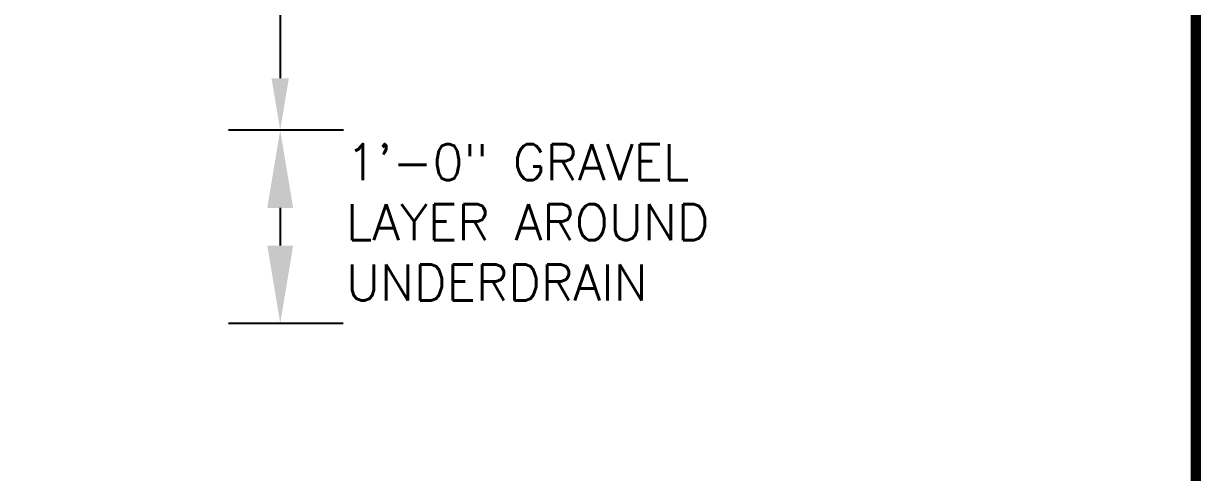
# Model space of a CAD drawing. Header units: feet. Extents: x 0 to 10.5, y 0 to 7.5.
# Drawn here: x 8.237 to 10.511, y 2.086 to 2.952 of the extents above; entities that cross this region are included whole.
import ezdxf

# ---------------------------------------------------------------- set-up
doc = ezdxf.new("R2010")
doc.units = ezdxf.units.FT
doc.header["$MEASUREMENT"] = 0
doc.header["$PDMODE"] = 66
doc.layers.get('DEFPOINTS').update_dxf_attribs({"linetype": 'CONTINUOUS'})
doc.layers.add('MECK-DETAIL', color=7, linetype='CONTINUOUS')
doc.styles.add('ROMANS', font='romans.shx', dxfattribs={"height": 0.1})
doc.dimstyles.get("Standard").update_dxf_attribs({"dimtxt": 0.18, "dimasz": 0.15, "dimexe": 0.1, "dimexo": 0.05, "dimgap": 0.03, "dimtad": 0, "dimtih": 1, "dimtoh": 1, "dimdec": 4, "dimzin": 0, "dimdsep": 46, "dimtxsty": 'ROMANS', "dimcen": 0.09, "dimadec": 0, "dimazin": 0, "dimtfac": 1, "dimtdec": 4, "dimtofl": 0, "dimtmove": 2, "dimatfit": 3, "dimfxl": 0, "dimtolj": 1, "dimtzin": 0, "dimarcsym": 0})

# ---------------------------------------------------------------- blocks, each defined once
blk = doc.blocks.new('*D10')
at = {"layer": 'DEFPOINTS', "color": 0}
for p in [(8.8176, 3.8395), (8.7323, 2.7465), (8.9046, 2.7465)]:
    blk.add_point(p, dxfattribs=at)
at = {"layer": 'MECK-DETAIL', "color": 0, "lineweight": -2}
for p, q in [((8.7676, 3.8395), (8.6323, 3.8395)), ((8.7323, 3.7395), (8.7323, 2.8465)), ((8.8546, 2.7465), (8.6323, 2.7465))]:
    blk.add_line(p, q, dxfattribs=at)
at = {"layer": 'MECK-DETAIL', "color": 0}
for points in [[(8.7156, 3.7395), (8.749, 3.7395), (8.7323, 3.8395)], [(8.7156, 2.8465), (8.749, 2.8465), (8.7323, 2.7465)]]:
    blk.add_solid(points, dxfattribs=at)
blk = doc.blocks.new('*D11')
at = {"layer": 'DEFPOINTS', "color": 0}
for p in [(8.9046, 2.7465), (8.7323, 2.3736), (8.9037, 2.3736)]:
    blk.add_point(p, dxfattribs=at)
at = {"layer": 'MECK-DETAIL', "color": 0, "lineweight": -2}
for p, q in [((8.8546, 2.7465), (8.6323, 2.7465)), ((8.7323, 2.5965), (8.7323, 2.5236)), ((8.8537, 2.3736), (8.6323, 2.3736))]:
    blk.add_line(p, q, dxfattribs=at)
at = {"layer": 'MECK-DETAIL', "color": 0}
for points in [[(8.7073, 2.5965), (8.7573, 2.5965), (8.7323, 2.7465)], [(8.7073, 2.5236), (8.7573, 2.5236), (8.7323, 2.3736)]]:
    blk.add_solid(points, dxfattribs=at)

msp = doc.modelspace()

# ---------------------------------------------------------------- linework, layer by layer
at = {"layer": 'MECK-DETAIL', "color": 7, "const_width": 0.02}
msp.add_lwpolyline([(0.24442, 7.49994), (10.27025, 7.5, -0.4463151), (10.49925, 7.24475), (10.5, 0.23234, -0.4138391), (10.26801, 0), (0.24133, 0, -0.4144218), (0, 0.2415), (0, 7.24475, -0.4015688), (0.24442, 7.5, -0.650938)], format="xyb", dxfattribs=at)

# ---------------------------------------------------------------- texts
at = {"layer": 'MECK-DETAIL', "insert": (8.85926, 2.71964), "char_height": 0.0696629, "width": 0.8846855, "attachment_point": 1, "style": 'ROMANS'}
msp.add_mtext('1\'-0" GRAVEL LAYER AROUND\\PUNDERDRAIN', dxfattribs=at)

# ---------------------------------------------------------------- dimensions: what is measured, and where the dimension line sits
at = {"layer": 'MECK-DETAIL'}
for base, p1, p2, override, picture, middle in [((8.73229, 2.74651), (8.81762, 3.83949), (8.90458, 2.74651), {"dimasz": 0.1, "dimtmove": 1}, '*D10', (8.73229, 3.293)), ((8.73228, 2.37356), (8.90458, 2.74651), (8.90372, 2.37356), {"dimtmove": 1}, '*D11', (8.73228, 2.56004))]:
    dim = msp.add_linear_dim(base=base, p1=p1, p2=p2, angle=90, text=' ', dimstyle='Standard', override=override, dxfattribs=at)
    dim.commit()
    dim.dimension.update_dxf_attribs({"geometry": picture, "text_midpoint": middle})

doc.saveas('drawing.dxf')
